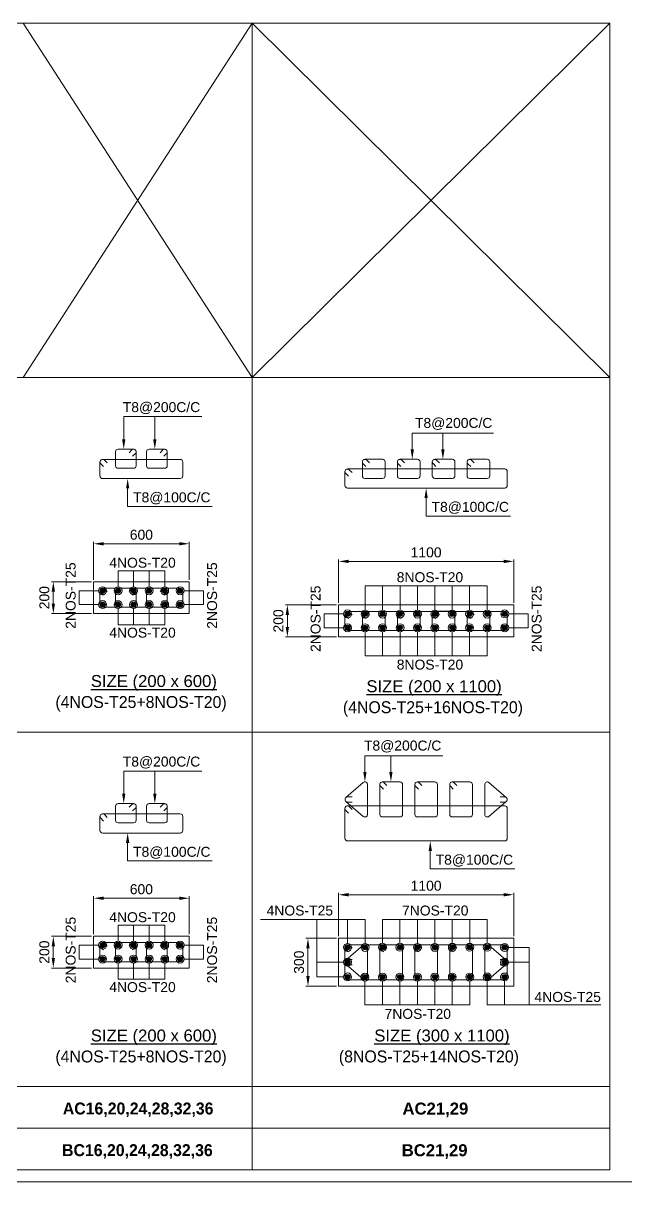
# Model space of a CAD drawing. Header units: metres. Extents: x 21100 to 202285, y -1545145 to -1477211.
# Drawn here: x 156544 to 171686, y -1545145 to -1516044 of the extents above; entities that cross this region are included whole.
import ezdxf

# ---------------------------------------------------------------- set-up
doc = ezdxf.new("R2010")
doc.units = ezdxf.units.M
doc.header["$LTSCALE"] = 15
doc.header["$MEASUREMENT"] = 0
for name, color, linetype, lineweight in [('COLUMN SECTION_ASC', 132, 'Continuous', 9), ('DIMENSION_ASC', 251, 'Continuous', 9), ('LEADER_ASC', 152, 'Continuous', 15), ('SCHEDULED BORDER_ASC', 4, 'Continuous', 18), ('STEEL DIST._ASC', 132, 'Continuous', 25), ('STIRRUPS_ASC', 22, 'Continuous', 5), ('TEXT HEADER_ASC', 7, 'Continuous', 25), ('TEXT SCHEDULE_ASC', 7, 'Continuous', 5), ('TEXT_ASC', 7, 'Continuous', 25), ('VIEWPORT_ASC', 6, 'Continuous', 15)]:
    doc.layers.add(name, color=color, linetype=linetype, lineweight=lineweight)
doc.layers.add('CONC.', color=6, linetype='Continuous')
doc.styles.add('ASC', font='swiss.ttf')
doc.styles.add('ASC_DIMENSION', font='swiss.ttf', dxfattribs={"height": 250})
doc.styles.add('BOLD ASC', font='swissb.ttf', dxfattribs={"height": 300})
doc.styles.add('STANDERD ASC', font='swiss.ttf', dxfattribs={"height": 250})

# ---------------------------------------------------------------- blocks, each defined once
blk = doc.blocks.new('_DotBlank')
at = {"color": 0, "lineweight": -2}
blk.add_line((-0.5, 0), (-1, 0), dxfattribs=at)
blk.add_circle((0, 0), 0.5, dxfattribs=at)

msp = doc.modelspace()

# ---------------------------------------------------------------- hatches: boundary and pattern name
at = {"layer": 'STEEL DIST._ASC'}
h = msp.add_hatch(color=155, dxfattribs=at)
h.dxf.hatch_style = 1
edge = h.paths.add_edge_path()
edge.add_arc((158540.9, -1530301.8), 60, 180, 540)
h = msp.add_hatch(color=155, dxfattribs=at)
h.dxf.hatch_style = 1
edge = h.paths.add_edge_path()
edge.add_arc((158927.1, -1530301.8), 60, 180, 540)
h = msp.add_hatch(color=155, dxfattribs=at)
h.dxf.hatch_style = 1
edge = h.paths.add_edge_path()
edge.add_arc((159318.5, -1530301.8), 60, 180, 540)
h = msp.add_hatch(color=155, dxfattribs=at)
h.dxf.hatch_style = 1
edge = h.paths.add_edge_path()
edge.add_arc((159707, -1530301.8), 60, 180, 540)
h = msp.add_hatch(color=155, dxfattribs=at)
h.dxf.hatch_style = 1
edge = h.paths.add_edge_path()
edge.add_arc((160098.4, -1530301.7), 60, 180, 540)
h = msp.add_hatch(color=155, dxfattribs=at)
h.dxf.hatch_style = 1
edge = h.paths.add_edge_path()
edge.add_arc((160486.6, -1530301.8), 60, 0, 360, ccw=False)
h = msp.add_hatch(color=155, dxfattribs=at)
h.dxf.hatch_style = 1
edge = h.paths.add_edge_path()
edge.add_arc((158540.9, -1530643.4), 60, -180, 180, ccw=False)
h = msp.add_hatch(color=155, dxfattribs=at)
h.dxf.hatch_style = 1
edge = h.paths.add_edge_path()
edge.add_arc((158927.1, -1530643.4), 60, -180, 180, ccw=False)
h = msp.add_hatch(color=155, dxfattribs=at)
h.dxf.hatch_style = 1
edge = h.paths.add_edge_path()
edge.add_arc((159318.5, -1530643.4), 60, -180, 180, ccw=False)
h = msp.add_hatch(color=155, dxfattribs=at)
h.dxf.hatch_style = 1
edge = h.paths.add_edge_path()
edge.add_arc((159707, -1530643.4), 60, -180, 180, ccw=False)
h = msp.add_hatch(color=155, dxfattribs=at)
h.dxf.hatch_style = 1
edge = h.paths.add_edge_path()
edge.add_arc((160098.4, -1530643.4), 60, -180, 180, ccw=False)
h = msp.add_hatch(color=155, dxfattribs=at)
h.dxf.hatch_style = 1
edge = h.paths.add_edge_path()
edge.add_arc((160486.6, -1530643.4), 60, 360, 720)
h = msp.add_hatch(color=155, dxfattribs=at)
h.dxf.hatch_style = 1
edge = h.paths.add_edge_path()
edge.add_arc((164694.7, -1530884.7), 60, 180, 540)
h = msp.add_hatch(color=155, dxfattribs=at)
h.dxf.hatch_style = 1
edge = h.paths.add_edge_path()
edge.add_arc((165133.3, -1530884.3), 60, 180, 540)
h = msp.add_hatch(color=155, dxfattribs=at)
h.dxf.hatch_style = 1
edge = h.paths.add_edge_path()
edge.add_arc((165571.9, -1530884), 60, 180, 540)
h = msp.add_hatch(color=155, dxfattribs=at)
h.dxf.hatch_style = 1
edge = h.paths.add_edge_path()
edge.add_arc((166010.5, -1530883.6), 60, 180, 540)
h = msp.add_hatch(color=155, dxfattribs=at)
h.dxf.hatch_style = 1
edge = h.paths.add_edge_path()
edge.add_arc((166449.1, -1530883.3), 60, 180, 540)
h = msp.add_hatch(color=155, dxfattribs=at)
h.dxf.hatch_style = 1
edge = h.paths.add_edge_path()
edge.add_arc((166887.7, -1530883), 60, 180, 540)
h = msp.add_hatch(color=155, dxfattribs=at)
h.dxf.hatch_style = 1
edge = h.paths.add_edge_path()
edge.add_arc((167326.2, -1530882.6), 60, 180, 540)
h = msp.add_hatch(color=155, dxfattribs=at)
h.dxf.hatch_style = 1
edge = h.paths.add_edge_path()
edge.add_arc((167764.8, -1530882.3), 60, 180, 540)
h = msp.add_hatch(color=155, dxfattribs=at)
h.dxf.hatch_style = 1
edge = h.paths.add_edge_path()
edge.add_arc((168203.4, -1530881.9), 60, 180, 540)
h = msp.add_hatch(color=155, dxfattribs=at)
h.dxf.hatch_style = 1
edge = h.paths.add_edge_path()
edge.add_arc((168640.5, -1530884.7), 60, 0, 360, ccw=False)
h = msp.add_hatch(color=155, dxfattribs=at)
h.dxf.hatch_style = 1
edge = h.paths.add_edge_path()
edge.add_arc((164694.7, -1531226.3), 60, -180, 180, ccw=False)
h = msp.add_hatch(color=155, dxfattribs=at)
h.dxf.hatch_style = 1
edge = h.paths.add_edge_path()
edge.add_arc((165133.3, -1531226), 60, -180, 180, ccw=False)
h = msp.add_hatch(color=155, dxfattribs=at)
h.dxf.hatch_style = 1
edge = h.paths.add_edge_path()
edge.add_arc((165571.9, -1531225.6), 60, -180, 180, ccw=False)
h = msp.add_hatch(color=155, dxfattribs=at)
h.dxf.hatch_style = 1
edge = h.paths.add_edge_path()
edge.add_arc((166010.5, -1531225.3), 60, -180, 180, ccw=False)
h = msp.add_hatch(color=155, dxfattribs=at)
h.dxf.hatch_style = 1
edge = h.paths.add_edge_path()
edge.add_arc((166449.1, -1531224.9), 60, -180, 180, ccw=False)
h = msp.add_hatch(color=155, dxfattribs=at)
h.dxf.hatch_style = 1
edge = h.paths.add_edge_path()
edge.add_arc((166887.7, -1531224.6), 60, -180, 180, ccw=False)
h = msp.add_hatch(color=155, dxfattribs=at)
h.dxf.hatch_style = 1
edge = h.paths.add_edge_path()
edge.add_arc((167326.2, -1531224.2), 60, -180, 180, ccw=False)
h = msp.add_hatch(color=155, dxfattribs=at)
h.dxf.hatch_style = 1
edge = h.paths.add_edge_path()
edge.add_arc((167764.8, -1531223.9), 60, -180, 180, ccw=False)
h = msp.add_hatch(color=155, dxfattribs=at)
h.dxf.hatch_style = 1
edge = h.paths.add_edge_path()
edge.add_arc((168203.4, -1531223.6), 60, -180, 180, ccw=False)
h = msp.add_hatch(color=155, dxfattribs=at)
h.dxf.hatch_style = 1
edge = h.paths.add_edge_path()
edge.add_arc((168640.5, -1531226.3), 60, 360, 720)
h = msp.add_hatch(color=155, dxfattribs=at)
h.dxf.hatch_style = 1
edge = h.paths.add_edge_path()
edge.add_arc((158540.9, -1539204.6), 60, 180, 540)
h = msp.add_hatch(color=155, dxfattribs=at)
h.dxf.hatch_style = 1
edge = h.paths.add_edge_path()
edge.add_arc((158927.1, -1539204.6), 60, 180, 540)
h = msp.add_hatch(color=155, dxfattribs=at)
h.dxf.hatch_style = 1
edge = h.paths.add_edge_path()
edge.add_arc((159318.5, -1539204.5), 60, 180, 540)
h = msp.add_hatch(color=155, dxfattribs=at)
h.dxf.hatch_style = 1
edge = h.paths.add_edge_path()
edge.add_arc((159707, -1539204.6), 60, 180, 540)
h = msp.add_hatch(color=155, dxfattribs=at)
h.dxf.hatch_style = 1
edge = h.paths.add_edge_path()
edge.add_arc((160098.4, -1539204.5), 60, 180, 540)
h = msp.add_hatch(color=155, dxfattribs=at)
h.dxf.hatch_style = 1
edge = h.paths.add_edge_path()
edge.add_arc((160486.6, -1539204.6), 60, 0, 360, ccw=False)
h = msp.add_hatch(color=155, dxfattribs=at)
h.dxf.hatch_style = 1
edge = h.paths.add_edge_path()
edge.add_arc((164694.7, -1539257.1), 60, 180, 540)
h = msp.add_hatch(color=155, dxfattribs=at)
h.dxf.hatch_style = 1
edge = h.paths.add_edge_path()
edge.add_arc((165133.3, -1539256.7), 60, 180, 540)
h = msp.add_hatch(color=155, dxfattribs=at)
h.dxf.hatch_style = 1
edge = h.paths.add_edge_path()
edge.add_arc((165571.9, -1539256.4), 60, 180, 540)
h = msp.add_hatch(color=155, dxfattribs=at)
h.dxf.hatch_style = 1
edge = h.paths.add_edge_path()
edge.add_arc((166010.5, -1539256), 60, 180, 540)
h = msp.add_hatch(color=155, dxfattribs=at)
h.dxf.hatch_style = 1
edge = h.paths.add_edge_path()
edge.add_arc((166449.1, -1539255.7), 60, 180, 540)
h = msp.add_hatch(color=155, dxfattribs=at)
h.dxf.hatch_style = 1
edge = h.paths.add_edge_path()
edge.add_arc((166887.7, -1539255.4), 60, 180, 540)
h = msp.add_hatch(color=155, dxfattribs=at)
h.dxf.hatch_style = 1
edge = h.paths.add_edge_path()
edge.add_arc((167326.2, -1539255), 60, 180, 540)
h = msp.add_hatch(color=155, dxfattribs=at)
h.dxf.hatch_style = 1
edge = h.paths.add_edge_path()
edge.add_arc((167764.8, -1539254.7), 60, 180, 540)
h = msp.add_hatch(color=155, dxfattribs=at)
h.dxf.hatch_style = 1
edge = h.paths.add_edge_path()
edge.add_arc((168203.4, -1539254.3), 60, 180, 540)
h = msp.add_hatch(color=155, dxfattribs=at)
h.dxf.hatch_style = 1
edge = h.paths.add_edge_path()
edge.add_arc((168640.5, -1539257.1), 60, 0, 360, ccw=False)
h = msp.add_hatch(color=155, dxfattribs=at)
h.dxf.hatch_style = 1
edge = h.paths.add_edge_path()
edge.add_arc((158540.9, -1539546.2), 60, -180, 180, ccw=False)
h = msp.add_hatch(color=155, dxfattribs=at)
h.dxf.hatch_style = 1
edge = h.paths.add_edge_path()
edge.add_arc((158927.1, -1539546.2), 60, -180, 180, ccw=False)
h = msp.add_hatch(color=155, dxfattribs=at)
h.dxf.hatch_style = 1
edge = h.paths.add_edge_path()
edge.add_arc((159318.5, -1539546.2), 60, -180, 180, ccw=False)
h = msp.add_hatch(color=155, dxfattribs=at)
h.dxf.hatch_style = 1
edge = h.paths.add_edge_path()
edge.add_arc((159707, -1539546.2), 60, -180, 180, ccw=False)
h = msp.add_hatch(color=155, dxfattribs=at)
h.dxf.hatch_style = 1
edge = h.paths.add_edge_path()
edge.add_arc((160098.4, -1539546.1), 60, -180, 180, ccw=False)
h = msp.add_hatch(color=155, dxfattribs=at)
h.dxf.hatch_style = 1
edge = h.paths.add_edge_path()
edge.add_arc((160486.6, -1539546.2), 60, 360, 720)
h = msp.add_hatch(color=155, dxfattribs=at)
h.dxf.hatch_style = 1
edge = h.paths.add_edge_path()
edge.add_arc((164694.7, -1539627.9), 60, -180, 180, ccw=False)
h = msp.add_hatch(color=155, dxfattribs=at)
h.dxf.hatch_style = 1
edge = h.paths.add_edge_path()
edge.add_arc((168640.5, -1539627.9), 60, 360, 720)
h = msp.add_hatch(color=155, dxfattribs=at)
h.dxf.hatch_style = 1
edge = h.paths.add_edge_path()
edge.add_arc((164694.7, -1539998.7), 60, -180, 180, ccw=False)
h = msp.add_hatch(color=155, dxfattribs=at)
h.dxf.hatch_style = 1
edge = h.paths.add_edge_path()
edge.add_arc((165133.3, -1539998.4), 60, -180, 180, ccw=False)
h = msp.add_hatch(color=155, dxfattribs=at)
h.dxf.hatch_style = 1
edge = h.paths.add_edge_path()
edge.add_arc((165571.9, -1539998), 60, -180, 180, ccw=False)
h = msp.add_hatch(color=155, dxfattribs=at)
h.dxf.hatch_style = 1
edge = h.paths.add_edge_path()
edge.add_arc((166010.5, -1539997.7), 60, -180, 180, ccw=False)
h = msp.add_hatch(color=155, dxfattribs=at)
h.dxf.hatch_style = 1
edge = h.paths.add_edge_path()
edge.add_arc((166449.1, -1539997.3), 60, -180, 180, ccw=False)
h = msp.add_hatch(color=155, dxfattribs=at)
h.dxf.hatch_style = 1
edge = h.paths.add_edge_path()
edge.add_arc((166887.7, -1539997), 60, -180, 180, ccw=False)
h = msp.add_hatch(color=155, dxfattribs=at)
h.dxf.hatch_style = 1
edge = h.paths.add_edge_path()
edge.add_arc((167326.2, -1539996.6), 60, -180, 180, ccw=False)
h = msp.add_hatch(color=155, dxfattribs=at)
h.dxf.hatch_style = 1
edge = h.paths.add_edge_path()
edge.add_arc((167764.8, -1539996.3), 60, -180, 180, ccw=False)
h = msp.add_hatch(color=155, dxfattribs=at)
h.dxf.hatch_style = 1
edge = h.paths.add_edge_path()
edge.add_arc((168203.4, -1539996), 60, -180, 180, ccw=False)
h = msp.add_hatch(color=155, dxfattribs=at)
h.dxf.hatch_style = 1
edge = h.paths.add_edge_path()
edge.add_arc((168640.5, -1539998.7), 60, 360, 720)

# ---------------------------------------------------------------- linework, layer by layer
at = {"layer": 'COLUMN SECTION_ASC'}
for p, q in [((158313.8, -1530073.1), (158313.8, -1530873.1)), ((160713.8, -1530073.1), (158313.8, -1530073.1)), ((160713.8, -1530873.1), (160713.8, -1530073.1)), ((164467.6, -1530656), (164467.6, -1531456)), ((168867.6, -1530656), (164467.6, -1530656)), ((168867.6, -1531456), (168867.6, -1530656)), ((158313.8, -1530873.1), (160713.8, -1530873.1)), ((164467.6, -1531456), (168867.6, -1531456)), ((158313.8, -1538975.9), (158313.8, -1539775.9)), ((160713.8, -1538975.9), (158313.8, -1538975.9)), ((160713.8, -1539775.9), (160713.8, -1538975.9)), ((164467.6, -1539028.4), (164467.6, -1540228.4)), ((168867.6, -1539028.4), (164467.6, -1539028.4)), ((168867.6, -1540228.4), (168867.6, -1539028.4)), ((158313.8, -1539775.9), (160713.8, -1539775.9)), ((164467.6, -1540228.4), (168867.6, -1540228.4))]:
    msp.add_line(p, q, dxfattribs=at)
at = {"layer": 'DIMENSION_ASC'}
for p, q in [((158313.8, -1530023.1), (158313.8, -1529069.1)), ((158563.8, -1529119.1), (160463.8, -1529119.1)), ((160713.8, -1530023.1), (160713.8, -1529069.1)), ((164467.6, -1530606), (164467.6, -1529511.5)), ((168867.6, -1530606), (168867.6, -1529511.5)), ((164717.6, -1529561.5), (168617.6, -1529561.5)), ((158263.8, -1530073.1), (157251.5, -1530073.1)), ((157301.5, -1530623.1), (157301.5, -1530323.1)), ((164417.6, -1530656), (163131.5, -1530656)), ((158263.8, -1530873.1), (157251.5, -1530873.1)), ((163181.5, -1530906), (163181.5, -1531206)), ((164417.6, -1531456), (163131.5, -1531456)), ((158313.8, -1538925.9), (158313.8, -1537971.9)), ((160713.8, -1538925.9), (160713.8, -1537971.9)), ((164467.6, -1538978.4), (164467.6, -1537883.9)), ((164717.6, -1537933.9), (168617.6, -1537933.9)), ((168867.6, -1538978.4), (168867.6, -1537883.9)), ((158563.8, -1538021.9), (160463.8, -1538021.9)), ((158263.8, -1538975.9), (157251.5, -1538975.9)), ((164417.6, -1539028.4), (163649, -1539028.4)), ((157301.5, -1539525.9), (157301.5, -1539225.9)), ((163699, -1539278.4), (163699, -1539978.4)), ((158263.8, -1539775.9), (157251.5, -1539775.9)), ((164417.6, -1540228.4), (163649, -1540228.4))]:
    msp.add_line(p, q, dxfattribs=at)
for points in [[(158928.4, -1530098.1), (158928.4, -1529795.2), (160099.1, -1529795.2)], [(160099.1, -1530098.1), (160099.1, -1529795.2), (158928.4, -1529795.2)], [(159318.3, -1530098.8), (159318.3, -1529795.2), (160099.1, -1529795.2)], [(159708.3, -1530098.1), (159708.3, -1529795.2), (159318.3, -1529795.2)], [(158339.4, -1530298.7), (157950.4, -1530298.7), (157950.4, -1530647.5)], [(158339.4, -1530647.5), (157950.4, -1530647.5), (157950.4, -1530298.7)], [(160688.2, -1530298.7), (161077.1, -1530298.7), (161077.1, -1530647.5)], [(160688.2, -1530647.5), (161077.1, -1530647.5), (161077.1, -1530298.7)], [(165133.3, -1530684.3), (165133.3, -1530177.8), (168135.5, -1530177.8)], [(167761.1, -1530684.3), (167761.1, -1530177.8), (165133.3, -1530177.9)], [(167322.6, -1530684.3), (167322.6, -1530177.8), (165133.3, -1530177.9)], [(166884, -1530684.3), (166884, -1530177.8), (165133.3, -1530177.9)], [(168201.9, -1530684.3), (168201.9, -1530177.8), (165199.7, -1530177.8)], [(165574.1, -1530684.3), (165574.1, -1530177.8), (168201.9, -1530177.9)], [(166012.6, -1530684.3), (166012.6, -1530177.8), (168201.9, -1530177.9)], [(166451.2, -1530684.3), (166451.2, -1530177.8), (168201.9, -1530177.9)], [(158928.4, -1530848.1), (158928.4, -1531151), (160099.1, -1531151)], [(160099.1, -1530848.1), (160099.1, -1531151), (158928.4, -1531151)], [(159318.3, -1530847.5), (159318.3, -1531151), (160099.1, -1531151)], [(159708.3, -1530848.1), (159708.3, -1531151), (159318.3, -1531151)], [(164493.2, -1530881.6), (164104.2, -1530881.6), (164104.2, -1531230.4)], [(164493.2, -1531230.4), (164104.2, -1531230.4), (164104.2, -1530881.6)], [(168842, -1530881.6), (169231, -1530881.6), (169231, -1531230.4)], [(168842, -1531230.4), (169231, -1531230.4), (169231, -1530881.6)], [(165133.3, -1531428.3), (165133.3, -1531934.8), (168135.5, -1531934.8)], [(167761.1, -1531428.3), (167761.1, -1531934.8), (165133.3, -1531934.8)], [(167322.6, -1531428.3), (167322.6, -1531934.8), (165133.3, -1531934.8)], [(166884, -1531428.3), (166884, -1531934.8), (165133.3, -1531934.8)], [(168201.9, -1531428.3), (168201.9, -1531934.8), (165199.7, -1531934.8)], [(165574.1, -1531428.3), (165574.1, -1531934.8), (168201.9, -1531934.8)], [(166012.6, -1531428.3), (166012.6, -1531934.8), (168201.9, -1531934.8)], [(166451.2, -1531428.3), (166451.2, -1531934.8), (168201.9, -1531934.8)], [(165133.3, -1539056.7), (165133.3, -1538559.4), (162510.7, -1538559.4)], [(164694.7, -1539057.1), (164694.7, -1538559.4), (162510.7, -1538559.4)], [(164494.7, -1539998.7), (163919, -1539998.7), (163919, -1538559.4)], [(164494.7, -1539627.9), (163919, -1539627.9), (163919, -1538559.4)], [(168203.4, -1539054.3), (168203.4, -1538558.2), (165570, -1538558.2)], [(165570.4, -1539053.1), (165570.4, -1538558.2), (167899.3, -1538558.2)], [(166010.2, -1539054), (166010.2, -1538558.2), (167605.6, -1538558.2)], [(166449.1, -1539055.7), (166449.1, -1538558.2), (167533.4, -1538558.2)], [(167764.8, -1539054.7), (167764.8, -1538558.2), (166734.8, -1538558.2)], [(167326.2, -1539055), (167326.2, -1538558.2), (166734.8, -1538558.2)], [(166887.4, -1539055.4), (166886.7, -1538558.2), (167553.5, -1538558.2)], [(158928.4, -1539000.9), (158928.4, -1538698), (160099.1, -1538698)], [(160099.1, -1539000.9), (160099.1, -1538698), (158928.4, -1538698)], [(159318.3, -1539001.5), (159318.3, -1538698), (160099.1, -1538698)], [(159708.3, -1539000.9), (159708.3, -1538698), (159318.3, -1538698)], [(158339.4, -1539201.5), (157950.4, -1539201.5), (157950.4, -1539550.3)], [(158339.4, -1539550.3), (157950.4, -1539550.3), (157950.4, -1539201.5)], [(160688.2, -1539201.5), (161077.1, -1539201.5), (161077.1, -1539550.3)], [(160688.2, -1539550.3), (161077.1, -1539550.3), (161077.1, -1539201.5)], [(168840.5, -1539258.1), (169259.8, -1539258.1), (169259.8, -1540697.3)], [(168840.5, -1539628.9), (169259.8, -1539628.9), (169259.8, -1540697.3)], [(158928.4, -1539750.9), (158928.4, -1540053.8), (160099.1, -1540053.8)], [(160099.1, -1539750.9), (160099.1, -1540053.8), (158928.4, -1540053.8)], [(159318.3, -1539750.3), (159318.3, -1540053.8), (160099.1, -1540053.8)], [(159708.3, -1539750.9), (159708.3, -1540053.8), (159318.3, -1540053.8)], [(167764.8, -1540202.8), (167764.8, -1540698.9), (165131.4, -1540698.9)], [(165131.8, -1540204.1), (165131.8, -1540698.9), (167460.7, -1540698.9)], [(165571.6, -1540203.1), (165571.6, -1540698.9), (167167, -1540698.9)], [(166010.5, -1540201.4), (166010.5, -1540698.9), (167094.8, -1540698.9)], [(166887.7, -1540202.1), (166887.7, -1540698.9), (166296.3, -1540698.9)], [(167326.2, -1540202.4), (167326.2, -1540698.9), (166296.3, -1540698.9)], [(166448.8, -1540201.8), (166448.1, -1540698.9), (167114.9, -1540698.9)], [(168201.9, -1540200), (168201.9, -1540697.3), (171059.1, -1540697.3)], [(168640.5, -1540199.7), (168640.5, -1540697.3), (171059.1, -1540697.3)]]:
    msp.add_lwpolyline(points, dxfattribs=at)
for points in [[(158563.8, -1529077.4), (158563.8, -1529160.8), (158313.8, -1529119.1)], [(160463.8, -1529160.8), (160463.8, -1529077.4), (160713.8, -1529119.1)], [(164717.6, -1529519.9), (164717.6, -1529603.2), (164467.6, -1529561.5)], [(168617.6, -1529603.2), (168617.6, -1529519.9), (168867.6, -1529561.5)], [(157343.2, -1530323.1), (157259.8, -1530323.1), (157301.5, -1530073.1)], [(157259.8, -1530623.1), (157343.2, -1530623.1), (157301.5, -1530873.1)], [(163223.2, -1530906), (163139.8, -1530906), (163181.5, -1530656)], [(163139.8, -1531206), (163223.2, -1531206), (163181.5, -1531456)], [(158563.8, -1537980.2), (158563.8, -1538063.5), (158313.8, -1538021.9)], [(160463.8, -1538063.5), (160463.8, -1537980.2), (160713.8, -1538021.9)], [(164717.6, -1537892.3), (164717.6, -1537975.6), (164467.6, -1537933.9)], [(168617.6, -1537975.6), (168617.6, -1537892.3), (168867.6, -1537933.9)], [(157343.2, -1539225.9), (157259.8, -1539225.9), (157301.5, -1538975.9)], [(163740.7, -1539278.4), (163657.4, -1539278.4), (163699, -1539028.4)], [(157259.8, -1539525.9), (157343.2, -1539525.9), (157301.5, -1539775.9)], [(163657.4, -1539978.4), (163740.7, -1539978.4), (163699, -1540228.4)]]:
    msp.add_solid(points, dxfattribs=at)
at = {"layer": 'LEADER_ASC'}
for points in [[(159070.8, -1526493.6), (159070.8, -1525925.7), (161031.4, -1525925.7)], [(159851.4, -1526493.5), (159851.3, -1525925.7), (160998.4, -1525925.7)], [(166320.3, -1526748), (166320.3, -1526339.9), (168363.1, -1526339.9)], [(167088.9, -1526748), (167088.9, -1526339.9), (168363.1, -1526339.9)], [(159169.1, -1527730.8), (159169.1, -1528183), (161291.3, -1528183)], [(166668.1, -1527970.1), (166668.1, -1528422.2), (168790.3, -1528422.2)], [(165130, -1534851.4), (165130, -1534443.3), (167090.5, -1534443.3)], [(165783.4, -1534851.4), (165783.4, -1534443.3), (167057.6, -1534443.3)], [(159070.8, -1535396.3), (159070.8, -1534828.5), (161031.4, -1534828.5)], [(159851.4, -1535396.3), (159851.3, -1534828.5), (160998.4, -1534828.5)], [(159169.1, -1536633.6), (159169.1, -1537085.7), (161291.3, -1537085.7)], [(166772.1, -1536831.4), (166772.1, -1537283.5), (168894.3, -1537283.5)]]:
    msp.add_lwpolyline(points, dxfattribs=at)
for points in [[(159112.5, -1526493.6), (159070.8, -1526743.6), (159029.1, -1526493.6)], [(159893, -1526493.5), (159851.4, -1526743.5), (159809.7, -1526493.5)], [(166362, -1526748), (166320.3, -1526998), (166278.7, -1526748)], [(167130.6, -1526748), (167088.9, -1526998), (167047.3, -1526748)], [(159127.5, -1527730.8), (159169.1, -1527480.8), (159210.8, -1527730.8)], [(166626.4, -1527970.1), (166668.1, -1527720.1), (166709.8, -1527970.1)], [(165171.6, -1534851.4), (165130, -1535101.4), (165088.3, -1534851.4)], [(165825, -1534851.4), (165783.4, -1535101.4), (165741.7, -1534851.4)], [(159112.5, -1535396.3), (159070.8, -1535646.3), (159029.1, -1535396.3)], [(159893, -1535396.3), (159851.4, -1535646.3), (159809.7, -1535396.3)], [(159127.5, -1536633.6), (159169.1, -1536383.6), (159210.8, -1536633.6)], [(166730.4, -1536831.4), (166772.1, -1536581.4), (166813.7, -1536831.4)]]:
    msp.add_solid(points, dxfattribs=at)
at = {"layer": 'SCHEDULED BORDER_ASC'}
for p, q in [((134074.4, -1516043.6), (171284, -1516043.6)), ((162297.7, -1516043.6), (162297.7, -1544844.8)), ((171284, -1516043.6), (171284, -1544844.8)), ((134074.4, -1524946.4), (171284, -1524946.4)), ((134074.4, -1533849.2), (171284, -1533849.2)), ((134074.4, -1542752), (171284, -1542752)), ((138064.8, -1543798.4), (171284, -1543798.4)), ((134074.4, -1544844.8), (171284, -1544844.8)), ((138064.8, -1544844.8), (171284, -1544844.8))]:
    msp.add_line(p, q, dxfattribs=at)
at = {"layer": 'SCHEDULED BORDER_ASC', "color": 8}
for p, q in [((156543.6, -1524946.4), (162297.7, -1516043.6)), ((156543.6, -1516043.6), (162297.7, -1524946.4)), ((162297.7, -1524946.4), (171284, -1516043.6)), ((162297.7, -1516043.6), (171284, -1524946.4))]:
    msp.add_line(p, q, dxfattribs=at)
at = {"layer": 'STEEL DIST._ASC'}
for centre in [(158540.9, -1530301.8), (158927.1, -1530301.8), (159318.5, -1530301.8), (159707, -1530301.8), (160098.4, -1530301.7), (160486.6, -1530301.8), (158540.9, -1530643.4), (158927.1, -1530643.4), (159318.5, -1530643.4), (159707, -1530643.4), (160098.4, -1530643.4), (160486.6, -1530643.4), (164694.7, -1530884.7), (165133.3, -1530884.3), (165571.9, -1530884), (166010.5, -1530883.6), (166449.1, -1530883.3), (166887.7, -1530883), (167326.2, -1530882.6), (167764.8, -1530882.3), (168203.4, -1530881.9), (168640.5, -1530884.7), (164694.7, -1531226.3), (165133.3, -1531226), (165571.9, -1531225.6), (166010.5, -1531225.3), (166449.1, -1531224.9), (166887.7, -1531224.6), (167326.2, -1531224.2), (167764.8, -1531223.9), (168203.4, -1531223.6), (168640.5, -1531226.3), (158540.9, -1539204.6), (158927.1, -1539204.6), (159318.5, -1539204.5), (159707, -1539204.6), (160098.4, -1539204.5), (160486.6, -1539204.6), (164694.7, -1539257.1), (165133.3, -1539256.7), (165571.9, -1539256.4), (166010.5, -1539256), (166449.1, -1539255.7), (166887.7, -1539255.4), (167326.2, -1539255), (167764.8, -1539254.7), (168203.4, -1539254.3), (168640.5, -1539257.1), (158540.9, -1539546.2), (158927.1, -1539546.2), (159318.5, -1539546.2), (159707, -1539546.2), (160098.4, -1539546.1), (160486.6, -1539546.2), (164694.7, -1539627.9), (168640.5, -1539627.9), (164694.7, -1539998.7), (165133.3, -1539998.4), (165571.9, -1539998), (166010.5, -1539997.7), (166449.1, -1539997.3), (166887.7, -1539997), (167326.2, -1539996.6), (167764.8, -1539996.3), (168203.4, -1539996), (168640.5, -1539998.7)]:
    msp.add_circle(centre, 60, dxfattribs=at)
at = {"layer": 'STIRRUPS_ASC'}
for p, q in [((158863.4, -1526808.6), (158863.4, -1527158.6)), ((159316.1, -1526743.5), (158928.4, -1526743.6)), ((159272.4, -1526763.2), (159203.4, -1526832.2)), ((159293.9, -1526922.7), (159362.1, -1526854.5)), ((159383.3, -1527158.5), (159383.3, -1526809.2)), ((159643.3, -1526808.6), (159643.3, -1527158.6)), ((160096, -1526743.5), (159708.3, -1526743.6)), ((160052.2, -1526763.2), (159983.3, -1526832.2)), ((160073.8, -1526922.7), (160142, -1526854.5)), ((160163.2, -1527158.5), (160163.2, -1526809.2)), ((158473.8, -1527064.8), (158473.8, -1527415.8)), ((158492.5, -1527110.1), (158563.2, -1527180.8)), ((160489.8, -1527000.8), (158537.8, -1527000.8)), ((158653.7, -1527090.3), (158583, -1527019.6)), ((160553.8, -1527416.8), (160553.8, -1527064.8)), ((165066.2, -1527062), (165066.2, -1527413)), ((165084.9, -1527107.2), (165155.6, -1527177.9)), ((165573.2, -1526998), (165130.2, -1526998)), ((165246.1, -1527087.4), (165175.4, -1527016.7)), ((165637.2, -1527414), (165637.2, -1527062)), ((165944.8, -1527062), (165944.8, -1527413)), ((165963.6, -1527107.2), (166034.3, -1527177.9)), ((166451.8, -1526998), (166008.8, -1526998)), ((166124.8, -1527087.4), (166054.1, -1527016.7)), ((166515.8, -1527414), (166515.8, -1527062)), ((166822, -1527061.3), (166822, -1527412.3)), ((166840.8, -1527106.6), (166911.5, -1527177.3)), ((167329, -1526997.3), (166886, -1526997.3)), ((167002, -1527086.8), (166931.3, -1527016.1)), ((167393, -1527413.3), (167393, -1527061.3)), ((167698, -1527062), (167698, -1527413)), ((167716.8, -1527107.2), (167787.5, -1527177.9)), ((168205, -1526998), (167762, -1526998)), ((167878, -1527087.4), (167807.3, -1527016.7)), ((168269, -1527414), (168269, -1527062)), ((158538.8, -1527480.8), (160489.8, -1527480.8)), ((158928.4, -1527223.6), (159318.3, -1527223.5)), ((159708.3, -1527223.6), (160098.2, -1527223.5)), ((164627.6, -1527304.1), (164627.6, -1527655.1)), ((164646.4, -1527349.4), (164717.1, -1527420.1)), ((168643.6, -1527240.1), (164691.6, -1527240.1)), ((164807.6, -1527329.6), (164736.9, -1527258.9)), ((165131.2, -1527478), (165573.2, -1527478)), ((166009.8, -1527478), (166451.8, -1527478)), ((166887, -1527477.3), (167329, -1527477.3)), ((167763, -1527478), (168205, -1527478)), ((168707.6, -1527656.1), (168707.6, -1527304.1)), ((164692.6, -1527720.1), (168643.6, -1527720.1)), ((158473.8, -1530297.1), (158473.8, -1530648.1)), ((158492.5, -1530342.4), (158563.2, -1530413.1)), ((160489.8, -1530233.1), (158537.8, -1530233.1)), ((158653.7, -1530322.6), (158583, -1530251.9)), ((158863.4, -1530298.1), (158863.4, -1530648.1)), ((159316.1, -1530233.1), (158928.4, -1530233.1)), ((159272.4, -1530252.8), (159203.4, -1530321.8)), ((159293.9, -1530412.3), (159362.1, -1530344)), ((159383.3, -1530648.1), (159383.3, -1530298.8)), ((159643.3, -1530298.1), (159643.3, -1530648.1)), ((160096, -1530233.1), (159708.3, -1530233.1)), ((160052.2, -1530252.8), (159983.3, -1530321.8)), ((160073.8, -1530412.3), (160142, -1530344)), ((160163.2, -1530648.1), (160163.2, -1530298.7)), ((160553.8, -1530649.1), (160553.8, -1530297.1)), ((158538.8, -1530713.1), (160489.8, -1530713.1)), ((158928.4, -1530713.1), (159318.3, -1530713.1)), ((159708.3, -1530713.1), (160098.2, -1530713.1)), ((164627.6, -1530880), (164627.6, -1531231)), ((164646.4, -1530925.2), (164717.1, -1530995.9)), ((168643.6, -1530816), (164691.6, -1530816)), ((164807.6, -1530905.4), (164736.9, -1530834.7)), ((165066.2, -1530880.3), (165066.2, -1531231.3)), ((165084.9, -1530925.6), (165155.6, -1530996.3)), ((165573.2, -1530816.3), (165130.2, -1530816.3)), ((165246.1, -1530905.8), (165175.4, -1530835.1)), ((165637.2, -1531232.3), (165637.2, -1530880.3)), ((165944.8, -1530880.3), (165944.8, -1531231.3)), ((165963.6, -1530925.6), (166034.3, -1530996.3)), ((166451.8, -1530816.3), (166008.8, -1530816.3)), ((166124.8, -1530905.8), (166054.1, -1530835.1)), ((166515.8, -1531232.3), (166515.8, -1530880.3)), ((166822, -1530879.6), (166822, -1531230.6)), ((166840.8, -1530924.9), (166911.5, -1530995.6)), ((167329, -1530815.6), (166886, -1530815.6)), ((167002, -1530905.1), (166931.3, -1530834.4)), ((167393, -1531231.6), (167393, -1530879.6)), ((167698, -1530880.3), (167698, -1531231.3)), ((167716.8, -1530925.6), (167787.5, -1530996.3)), ((168205, -1530816.3), (167762, -1530816.3)), ((167878, -1530905.8), (167807.3, -1530835.1)), ((168269, -1531232.3), (168269, -1530880.3)), ((168707.6, -1531232), (168707.6, -1530880)), ((164692.6, -1531296), (168643.6, -1531296)), ((165131.2, -1531296.3), (165573.2, -1531296.3)), ((166009.8, -1531296.3), (166451.8, -1531296.3)), ((166887, -1531295.6), (167329, -1531295.6)), ((167763, -1531296.3), (168205, -1531296.3)), ((164652.4, -1535491.1), (165088, -1535116.7)), ((165195, -1535166.4), (165195, -1535916.4)), ((165504.8, -1535164.9), (165504.8, -1535915.9)), ((165523.5, -1535210.2), (165594.2, -1535280.9)), ((166011.8, -1535100.9), (165568.8, -1535100.9)), ((165684.7, -1535190.4), (165614, -1535119.7)), ((166075.8, -1535916.9), (166075.8, -1535164.9)), ((166383.4, -1535164.9), (166383.4, -1535915.9)), ((166402.2, -1535210.2), (166472.9, -1535280.9)), ((166890.4, -1535100.9), (166447.4, -1535100.9)), ((166563.4, -1535190.4), (166492.7, -1535119.7)), ((166954.4, -1535916.9), (166954.4, -1535164.9)), ((167260.6, -1535164.9), (167260.6, -1535915.9)), ((167279.4, -1535210.2), (167350.1, -1535280.9)), ((167767.6, -1535100.9), (167324.6, -1535100.9)), ((167440.6, -1535190.4), (167369.9, -1535119.7)), ((167831.6, -1535916.9), (167831.6, -1535164.9)), ((168140.3, -1535166.4), (168140.3, -1535916.4)), ((168682.8, -1535491.1), (168247.2, -1535116.7)), ((159316.1, -1535646.3), (158928.4, -1535646.4)), ((160096, -1535646.3), (159708.3, -1535646.4)), ((165088, -1535966), (164652.3, -1535590.5)), ((164694.7, -1535476.3), (164809.5, -1535476.3)), ((164809.5, -1535605.4), (164694.7, -1535605.4)), ((168247.2, -1535966), (168682.9, -1535590.5)), ((168640.5, -1535476.3), (168525.7, -1535476.3)), ((168525.7, -1535605.4), (168640.5, -1535605.4)), ((160489.8, -1535903.6), (158537.8, -1535903.6)), ((158653.7, -1535993.1), (158583, -1535922.4)), ((158863.4, -1535711.4), (158863.4, -1536061.4)), ((159272.4, -1535666), (159203.4, -1535735)), ((159293.9, -1535825.5), (159362.1, -1535757.3)), ((159383.3, -1536061.3), (159383.3, -1535712)), ((159643.3, -1535711.4), (159643.3, -1536061.4)), ((160052.2, -1535666), (159983.3, -1535735)), ((160073.8, -1535825.5), (160142, -1535757.2)), ((160163.2, -1536061.3), (160163.2, -1535712)), ((164627.6, -1535765.4), (164627.6, -1536516.4)), ((164646.4, -1535810.7), (164717.1, -1535881.4)), ((168643.6, -1535701.4), (164691.6, -1535701.4)), ((164807.6, -1535790.9), (164736.9, -1535720.2)), ((168707.6, -1536517.4), (168707.6, -1535765.4)), ((158473.8, -1535967.6), (158473.8, -1536318.6)), ((158492.5, -1536012.9), (158563.2, -1536083.6)), ((158928.4, -1536126.4), (159318.3, -1536126.3)), ((159708.3, -1536126.4), (160098.2, -1536126.3)), ((160553.8, -1536319.6), (160553.8, -1535967.6)), ((165569.8, -1535980.9), (166011.8, -1535980.9)), ((166448.4, -1535980.9), (166890.4, -1535980.9)), ((167325.6, -1535980.9), (167767.6, -1535980.9)), ((158538.8, -1536383.6), (160489.8, -1536383.6)), ((164692.6, -1536581.4), (168643.6, -1536581.4)), ((160489.8, -1539135.9), (158537.8, -1539135.9)), ((159316.1, -1539135.8), (158928.4, -1539135.9)), ((160096, -1539135.8), (159708.3, -1539135.9)), ((158473.8, -1539199.9), (158473.8, -1539550.9)), ((158492.5, -1539245.2), (158563.2, -1539315.9)), ((158653.7, -1539225.4), (158583, -1539154.7)), ((158863.4, -1539200.9), (158863.4, -1539550.9)), ((159272.4, -1539155.6), (159203.4, -1539224.6)), ((159293.9, -1539315.1), (159362.1, -1539246.8)), ((159383.3, -1539550.8), (159383.3, -1539201.5)), ((159643.3, -1539200.9), (159643.3, -1539550.9)), ((160052.2, -1539155.6), (159983.3, -1539224.5)), ((160073.8, -1539315), (160142, -1539246.8)), ((160163.2, -1539550.8), (160163.2, -1539201.5)), ((160553.8, -1539551.9), (160553.8, -1539199.9)), ((164627.6, -1539252.4), (164627.6, -1540003.4)), ((164646.4, -1539297.6), (164717.1, -1539368.3)), ((164652.4, -1539578.6), (165088, -1539204.2)), ((168643.6, -1539188.4), (164691.6, -1539188.4)), ((164807.6, -1539277.8), (164736.9, -1539207.1)), ((165195, -1539253.8), (165195, -1540003.8)), ((165504.8, -1539252.4), (165504.8, -1540003.4)), ((165523.5, -1539297.6), (165594.2, -1539368.3)), ((166011.8, -1539188.4), (165568.8, -1539188.4)), ((165684.7, -1539277.8), (165614, -1539207.1)), ((166075.8, -1540004.4), (166075.8, -1539252.4)), ((166383.4, -1539252.4), (166383.4, -1540003.4)), ((166402.2, -1539297.6), (166472.9, -1539368.3)), ((166890.4, -1539188.4), (166447.4, -1539188.4)), ((166563.4, -1539277.8), (166492.7, -1539207.1)), ((166954.4, -1540004.4), (166954.4, -1539252.4)), ((167260.6, -1539252.4), (167260.6, -1540003.4)), ((167279.4, -1539297.6), (167350.1, -1539368.3)), ((167767.6, -1539188.4), (167324.6, -1539188.4)), ((167440.6, -1539277.8), (167369.9, -1539207.1)), ((167831.6, -1540004.4), (167831.6, -1539252.4)), ((168140.3, -1539253.8), (168140.3, -1540003.8)), ((168682.8, -1539578.6), (168247.2, -1539204.2)), ((168707.6, -1540004.4), (168707.6, -1539252.4)), ((158538.8, -1539615.9), (160489.8, -1539615.9)), ((158928.4, -1539615.9), (159318.3, -1539615.8)), ((159708.3, -1539615.9), (160098.2, -1539615.8)), ((165088, -1540053.5), (164652.3, -1539678)), ((164694.7, -1539563.7), (164809.5, -1539563.7)), ((164809.5, -1539692.9), (164694.7, -1539692.9)), ((168247.2, -1540053.5), (168682.9, -1539678)), ((168640.5, -1539563.7), (168525.7, -1539563.7)), ((168525.7, -1539692.9), (168640.5, -1539692.9)), ((164692.6, -1540068.4), (168643.6, -1540068.4)), ((165569.8, -1540068.4), (166011.8, -1540068.4)), ((166448.4, -1540068.4), (166890.4, -1540068.4)), ((167325.6, -1540068.4), (167767.6, -1540068.4))]:
    msp.add_line(p, q, dxfattribs=at)
for centre, radius, start, end in [((158928.4, -1526808.6), 65, 90, 180), ((159318.3, -1526809.2), 65, 360, 135), ((159316.1, -1526808.5), 65, 315, 90), ((159708.3, -1526808.6), 65, 90, 180), ((160098.2, -1526809.2), 65, 360, 135), ((160096, -1526808.5), 65, 315, 90), ((158538.4, -1527066.5), 64.7, 46.45047, 178.54594), ((158539.4, -1527065.5), 64.7, 91.45406, 223.54953), ((158928.4, -1527158.6), 65, 180, 270), ((159318.3, -1527158.5), 65, 270, 0), ((159708.3, -1527158.6), 65, 180, 270), ((160098.2, -1527158.5), 65, 270, 0), ((160488.2, -1527066.4), 65.6, 1.39718, 88.60282), ((165130.9, -1527063.6), 64.7, 46.45047, 178.54594), ((165131.8, -1527062.7), 64.7, 91.45406, 223.54953), ((165571.6, -1527063.6), 65.6, 1.39718, 88.60282), ((166009.5, -1527063.6), 64.7, 46.45047, 178.54594), ((166010.5, -1527062.7), 64.7, 91.45406, 223.54953), ((166450.2, -1527063.6), 65.6, 1.39718, 88.60282), ((166886.7, -1527062.9), 64.7, 46.45047, 178.54594), ((166887.7, -1527062), 64.7, 91.45406, 223.54953), ((167327.4, -1527062.9), 65.6, 1.39718, 88.60282), ((167762.7, -1527063.6), 64.7, 46.45047, 178.54594), ((167763.7, -1527062.7), 64.7, 91.45406, 223.54953), ((168203.4, -1527063.6), 65.6, 1.39718, 88.60282), ((158538.8, -1527415.8), 65, 180, 270), ((160488.2, -1527415.2), 65.6, 271.39718, 358.60282), ((164692.3, -1527305.7), 64.7, 46.45047, 178.54594), ((164693.2, -1527304.8), 64.7, 91.45406, 223.54953), ((165131.2, -1527413), 65, 180, 270), ((165571.6, -1527412.4), 65.6, 271.39718, 358.60282), ((166009.8, -1527413), 65, 180, 270), ((166450.2, -1527412.4), 65.6, 271.39718, 358.60282), ((166887, -1527412.3), 65, 180, 270), ((167327.4, -1527411.7), 65.6, 271.39718, 358.60282), ((167763, -1527413), 65, 180, 270), ((168203.4, -1527412.4), 65.6, 271.39718, 358.60282), ((168642, -1527305.7), 65.6, 1.39718, 88.60282), ((164692.6, -1527655.1), 65, 180, 270), ((168642, -1527654.5), 65.6, 271.39718, 358.60282), ((158538.4, -1530298.8), 64.7, 46.45047, 178.54594), ((158539.4, -1530297.8), 64.7, 91.45406, 223.54953), ((158928.4, -1530298.1), 65, 90, 180), ((159318.3, -1530298.8), 65, 360, 135), ((159316.1, -1530298.1), 65, 315, 90), ((159708.3, -1530298.1), 65, 90, 180), ((160098.2, -1530298.7), 65, 360, 135), ((160096, -1530298.1), 65, 315, 90), ((160488.2, -1530298.7), 65.6, 1.39718, 88.60282), ((158538.8, -1530648.1), 65, 180, 270), ((158928.4, -1530648.1), 65, 180, 270), ((159318.3, -1530648.1), 65, 270, 0), ((159708.3, -1530648.1), 65, 180, 270), ((160098.2, -1530648.1), 65, 270, 0), ((160488.2, -1530647.5), 65.6, 271.39718, 358.60282), ((164692.3, -1530881.6), 64.7, 46.45047, 178.54594), ((164693.2, -1530880.7), 64.7, 91.45406, 223.54953), ((165130.9, -1530882), 64.7, 46.45047, 178.54594), ((165131.8, -1530881), 64.7, 91.45406, 223.54953), ((165571.6, -1530881.9), 65.6, 1.39718, 88.60282), ((166009.5, -1530882), 64.7, 46.45047, 178.54594), ((166010.5, -1530881), 64.7, 91.45406, 223.54953), ((166450.2, -1530881.9), 65.6, 1.39718, 88.60282), ((166886.7, -1530881.3), 64.7, 46.45047, 178.54594), ((166887.7, -1530880.3), 64.7, 91.45406, 223.54953), ((167327.4, -1530881.2), 65.6, 1.39718, 88.60282), ((167762.7, -1530882), 64.7, 46.45047, 178.54594), ((167763.7, -1530881), 64.7, 91.45406, 223.54953), ((168203.4, -1530881.9), 65.6, 1.39718, 88.60282), ((168642, -1530881.6), 65.6, 1.39718, 88.60282), ((164692.6, -1531231), 65, 180, 270), ((165131.2, -1531231.3), 65, 180, 270), ((165571.6, -1531230.7), 65.6, 271.39718, 358.60282), ((166009.8, -1531231.3), 65, 180, 270), ((166450.2, -1531230.7), 65.6, 271.39718, 358.60282), ((166887, -1531230.6), 65, 180, 270), ((167327.4, -1531230), 65.6, 271.39718, 358.60282), ((167763, -1531231.3), 65, 180, 270), ((168203.4, -1531230.7), 65.6, 271.39718, 358.60282), ((168642, -1531230.4), 65.6, 271.39718, 358.60282), ((165130, -1535166.4), 65, 0, 130.23972), ((165569.4, -1535166.6), 64.7, 46.45047, 178.54594), ((165570.4, -1535165.6), 64.7, 91.45406, 223.54953), ((166010.2, -1535166.5), 65.6, 1.39718, 88.60282), ((166448.1, -1535166.6), 64.7, 46.45047, 178.54594), ((166449.1, -1535165.6), 64.7, 91.45406, 223.54953), ((166888.8, -1535166.5), 65.6, 1.39718, 88.60282), ((167325.3, -1535166.6), 64.7, 46.45047, 178.54594), ((167326.2, -1535165.6), 64.7, 91.45406, 223.54953), ((167766, -1535166.5), 65.6, 1.39718, 88.60282), ((168205.3, -1535166.4), 65, 49.76028, 180), ((158928.4, -1535711.4), 65, 90, 180), ((159318.3, -1535712), 65, 360, 135), ((159316.1, -1535711.3), 65, 315, 90), ((159708.3, -1535711.4), 65, 90, 180), ((160098.2, -1535712), 65, 360, 135), ((160096, -1535711.3), 65, 315, 90), ((164694.7, -1535541.3), 65, 90, 229.24467), ((164694.7, -1535540.4), 65, 130.67926, 270), ((168640.5, -1535541.3), 65, 310.75533, 90), ((168640.5, -1535540.4), 65, 270, 49.32074), ((158538.4, -1535969.3), 64.7, 46.45047, 178.54594), ((158539.4, -1535968.3), 64.7, 91.45406, 223.54953), ((160488.2, -1535969.2), 65.6, 1.39718, 88.60282), ((164692.3, -1535767.1), 64.7, 46.45047, 178.54594), ((164693.2, -1535766.1), 64.7, 91.45406, 223.54953), ((165130, -1535916.4), 65, 229.81255, 0), ((165569.8, -1535915.9), 65, 180, 270), ((166010.2, -1535915.3), 65.6, 271.39718, 358.60282), ((166448.4, -1535915.9), 65, 180, 270), ((166888.8, -1535915.3), 65.6, 271.39718, 358.60282), ((167325.6, -1535915.9), 65, 180, 270), ((167766, -1535915.3), 65.6, 271.39718, 358.60282), ((168205.3, -1535916.4), 65, 180, 310.18745), ((168642, -1535767), 65.6, 1.39718, 88.60282), ((158928.4, -1536061.4), 65, 180, 270), ((159318.3, -1536061.3), 65, 270, 0), ((159708.3, -1536061.4), 65, 180, 270), ((160098.2, -1536061.3), 65, 270, 0), ((158538.8, -1536318.6), 65, 180, 270), ((160488.2, -1536318), 65.6, 271.39718, 358.60282), ((164692.6, -1536516.4), 65, 180, 270), ((168642, -1536515.8), 65.6, 271.39718, 358.60282), ((158538.4, -1539201.6), 64.7, 46.45047, 178.54594), ((158539.4, -1539200.6), 64.7, 91.45406, 223.54953), ((158928.4, -1539200.9), 65, 90, 180), ((159318.3, -1539201.5), 65, 360, 135), ((159316.1, -1539200.8), 65, 315, 90), ((159708.3, -1539200.9), 65, 90, 180), ((160098.2, -1539201.5), 65, 360, 135), ((160096, -1539200.8), 65, 315, 90), ((160488.2, -1539201.5), 65.6, 1.39718, 88.60282), ((164692.3, -1539254), 64.7, 46.45047, 178.54594), ((164693.2, -1539253.1), 64.7, 91.45406, 223.54953), ((165130, -1539253.8), 65, 0, 130.23972), ((165569.4, -1539254), 64.7, 46.45047, 178.54594), ((165570.4, -1539253.1), 64.7, 91.45406, 223.54953), ((166010.2, -1539254), 65.6, 1.39718, 88.60282), ((166448.1, -1539254), 64.7, 46.45047, 178.54594), ((166449.1, -1539253.1), 64.7, 91.45406, 223.54953), ((166888.8, -1539254), 65.6, 1.39718, 88.60282), ((167325.3, -1539254), 64.7, 46.45047, 178.54594), ((167326.2, -1539253.1), 64.7, 91.45406, 223.54953), ((167766, -1539254), 65.6, 1.39718, 88.60282), ((168205.3, -1539253.8), 65, 49.76028, 180), ((168642, -1539254), 65.6, 1.39718, 88.60282), ((158538.8, -1539550.9), 65, 180, 270), ((158928.4, -1539550.9), 65, 180, 270), ((159318.3, -1539550.8), 65, 270, 0), ((159708.3, -1539550.9), 65, 180, 270), ((160098.2, -1539550.8), 65, 270, 0), ((160488.2, -1539550.3), 65.6, 271.39718, 358.60282), ((164694.7, -1539628.7), 65, 90, 229.24467), ((164694.7, -1539627.9), 65, 130.67926, 270), ((168640.5, -1539628.7), 65, 310.75533, 90), ((168640.5, -1539627.9), 65, 270, 49.32074), ((164692.6, -1540003.4), 65, 180, 270), ((165130, -1540003.8), 65, 229.81255, 0), ((165569.8, -1540003.4), 65, 180, 270), ((166010.2, -1540002.8), 65.6, 271.39718, 358.60282), ((166448.4, -1540003.4), 65, 180, 270), ((166888.8, -1540002.8), 65.6, 271.39718, 358.60282), ((167325.6, -1540003.4), 65, 180, 270), ((167766, -1540002.8), 65.6, 271.39718, 358.60282), ((168205.3, -1540003.8), 65, 180, 310.18745), ((168642, -1540002.8), 65.6, 271.39718, 358.60282)]:
    msp.add_arc(centre, radius, start, end, dxfattribs=at)
at = {"layer": 'VIEWPORT_ASC'}
msp.add_line((202284.6, -1545144.5), (118184.6, -1545144.5), dxfattribs=at)

# ---------------------------------------------------------------- block references
at = {"layer": 'DIMENSION_ASC', "xscale": 200, "yscale": 200, "zscale": 200}
for p, rotation in [((158928.4, -1530298.1), 270), ((159318.3, -1530298.8), 270), ((159708.3, -1530298.1), 270), ((160099.1, -1530298.1), 270), ((160488.2, -1530298.7), 180), ((158928.4, -1530648.1), 90), ((159318.3, -1530647.5), 90), ((159708.3, -1530648.1), 90), ((160099.1, -1530648.1), 90), ((160488.2, -1530647.5), 180), ((165133.3, -1530884.3), 270), ((165574.1, -1530884.3), 270), ((166012.6, -1530884.3), 270), ((166451.2, -1530884.3), 270), ((166884, -1530884.3), 270), ((167322.6, -1530884.3), 270), ((167761.1, -1530884.3), 270), ((168201.9, -1530884.3), 270), ((168642, -1530881.6), 180), ((165133.3, -1531228.3), 90), ((165574.1, -1531228.3), 90), ((166012.6, -1531228.3), 90), ((166451.2, -1531228.3), 90), ((166884, -1531228.3), 90), ((167322.6, -1531228.3), 90), ((167761.1, -1531228.3), 90), ((168201.9, -1531228.3), 90), ((168642, -1531230.4), 180), ((158928.4, -1539200.9), 270), ((159318.3, -1539201.5), 270), ((159708.3, -1539200.9), 270), ((160099.1, -1539200.9), 270), ((160488.2, -1539201.5), 180), ((164694.7, -1539257.1), 270), ((165133.3, -1539256.7), 270), ((165570.4, -1539253.1), 270), ((166010.2, -1539254), 270), ((166449.1, -1539255.7), 270), ((166887.7, -1539255.4), 270.0785386099245), ((167326.2, -1539255), 270), ((167764.8, -1539254.7), 270), ((168203.4, -1539254.3), 270), ((168640.5, -1539258.1), 180), ((158928.4, -1539550.9), 90), ((159318.3, -1539550.3), 90), ((159708.3, -1539550.9), 90), ((160099.1, -1539550.9), 90), ((160488.2, -1539550.3), 180), ((168640.5, -1539628.9), 180), ((165131.8, -1540004.1), 90), ((165571.6, -1540003.1), 90), ((166010.5, -1540001.4), 90), ((166449.1, -1540001.8), 89.92146139007555), ((166887.7, -1540002.1), 90), ((167326.2, -1540002.4), 90), ((167764.8, -1540002.8), 90), ((168201.9, -1540000), 90), ((168640.5, -1539999.7), 90)]:
    msp.add_blockref('_DotBlank', p, dxfattribs=dict(at, rotation=rotation))
for p in [(158539.4, -1530298.7), (158539.4, -1530647.5), (164693.2, -1530881.6), (164693.2, -1531230.4), (158539.4, -1539201.5), (158539.4, -1539550.3), (164694.7, -1539627.9), (164694.7, -1539998.7)]:
    msp.add_blockref('_DotBlank', p, dxfattribs=at)

# ---------------------------------------------------------------- texts
at = {"layer": 'CONC.', "lineweight": -3, "style": 'ASC', "width": 0.95}
for s, p in [('(4NOS-T25+8NOS-T20)', (157353.5, -1533243.5)), ('(4NOS-T25+16NOS-T20)', (164577.2, -1533373.8)), ('(4NOS-T25+8NOS-T20)', (157353.5, -1542146.2)), ('(8NOS-T25+14NOS-T20)', (164475.5, -1542146.2))]:
    msp.add_text(s, height=300, dxfattribs=at).set_placement(p)
at = {"layer": 'DIMENSION_ASC', "color": 7, "char_height": 250, "attachment_point": 5, "style": 'ASC_DIMENSION'}
for s, insert in [('\\A1;600', (159513.8, -1528894.1)), ('\\A1;1100', (166667.6, -1529336.5)), ('\\A1;600', (159513.8, -1537796.9)), ('\\A1;1100', (166667.6, -1537708.9))]:
    msp.add_mtext(s, dxfattribs=dict(at, insert=insert))
at = {"layer": 'DIMENSION_ASC', "color": 7, "char_height": 250, "attachment_point": 5, "rotation": 90, "style": 'ASC_DIMENSION'}
for s, insert in [('\\A1;200', (157076.5, -1530473.1)), ('\\A1;200', (162956.5, -1531056)), ('\\A1;200', (157076.5, -1539375.9)), ('\\A1;300', (163474, -1539628.4))]:
    msp.add_mtext(s, dxfattribs=dict(at, insert=insert))
at = {"layer": 'TEXT HEADER_ASC', "style": 'STANDERD ASC'}
for s, p in [('%%USIZE (200 x 600)', (158243.4, -1532716.8)), ('%%USIZE (200 x 1100)', (165166.2, -1532847.1)), ('%%USIZE (200 x 600)', (158243.4, -1541619.5)), ('%%USIZE (300 x 1100)', (165365.3, -1541619.5))]:
    msp.add_text(s, height=300, dxfattribs=at).set_placement(p)
at = {"layer": 'TEXT SCHEDULE_ASC', "style": 'STANDERD ASC'}
for s, p in [('4NOS-T20', (158707.7, -1529719.9)), ('8NOS-T20', (165929.4, -1530083.3)), ('4NOS-T20', (158707.7, -1531475.8)), ('8NOS-T20', (165929.4, -1532278.8)), ('8NOS-T20', (165929.4, -1532278.8)), ('4NOS-T25', (162660.2, -1538455.4)), ('7NOS-T20', (166062.4, -1538455.4)), ('4NOS-T20', (158707.7, -1538622.7)), ('4NOS-T20', (158707.7, -1540378.6)), ('4NOS-T25', (169390.8, -1540625.2)), ('7NOS-T20', (165623.8, -1541051.2))]:
    msp.add_text(s, height=250, dxfattribs=at).set_placement(p)
for p in [(157861.7, -1531254.7), (161415.3, -1531254.7), (164015.5, -1531837.6), (169569.2, -1531837.6), (157861.7, -1540157.5), (161415.3, -1540157.5)]:
    msp.add_text('2NOS-T25', height=250, rotation=90, dxfattribs=at).set_placement(p)
at = {"layer": 'TEXT SCHEDULE_ASC', "color": 1, "style": 'BOLD ASC', "width": 0.95}
for s, p in [('AC16,20,24,28,32,36', (157539.4, -1543452.6)), ('BC16,20,24,28,32,36', (157521.1, -1544499))]:
    msp.add_text(s, height=300, dxfattribs=at).set_placement(p)
at = {"layer": 'TEXT SCHEDULE_ASC', "color": 1, "style": 'BOLD ASC'}
for s, p in [('AC21,29', (166073.8, -1543454.7)), ('BC21,29', (166054.5, -1544501.2))]:
    msp.add_text(s, height=300, dxfattribs=at).set_placement(p)
at = {"layer": 'TEXT_ASC', "style": 'STANDERD ASC'}
for s, p in [('T8@200C/C', (159046.8, -1525811.8, 0.3)), ('T8@200C/C', (166387.3, -1526208.6, 0.3)), ('T8@100C/C', (159305.1, -1528077.7, 0.3)), ('T8@100C/C', (166804, -1528317, 0.3)), ('T8@200C/C', (165106, -1534312, 0.3)), ('T8@200C/C', (159046.8, -1534714.6, 0.3)), ('T8@100C/C', (159305.1, -1536980.5, 0.3)), ('T8@100C/C', (166908, -1537178.3, 0.3))]:
    msp.add_text(s, height=250, dxfattribs=at).set_placement(p)

doc.saveas('drawing.dxf')
